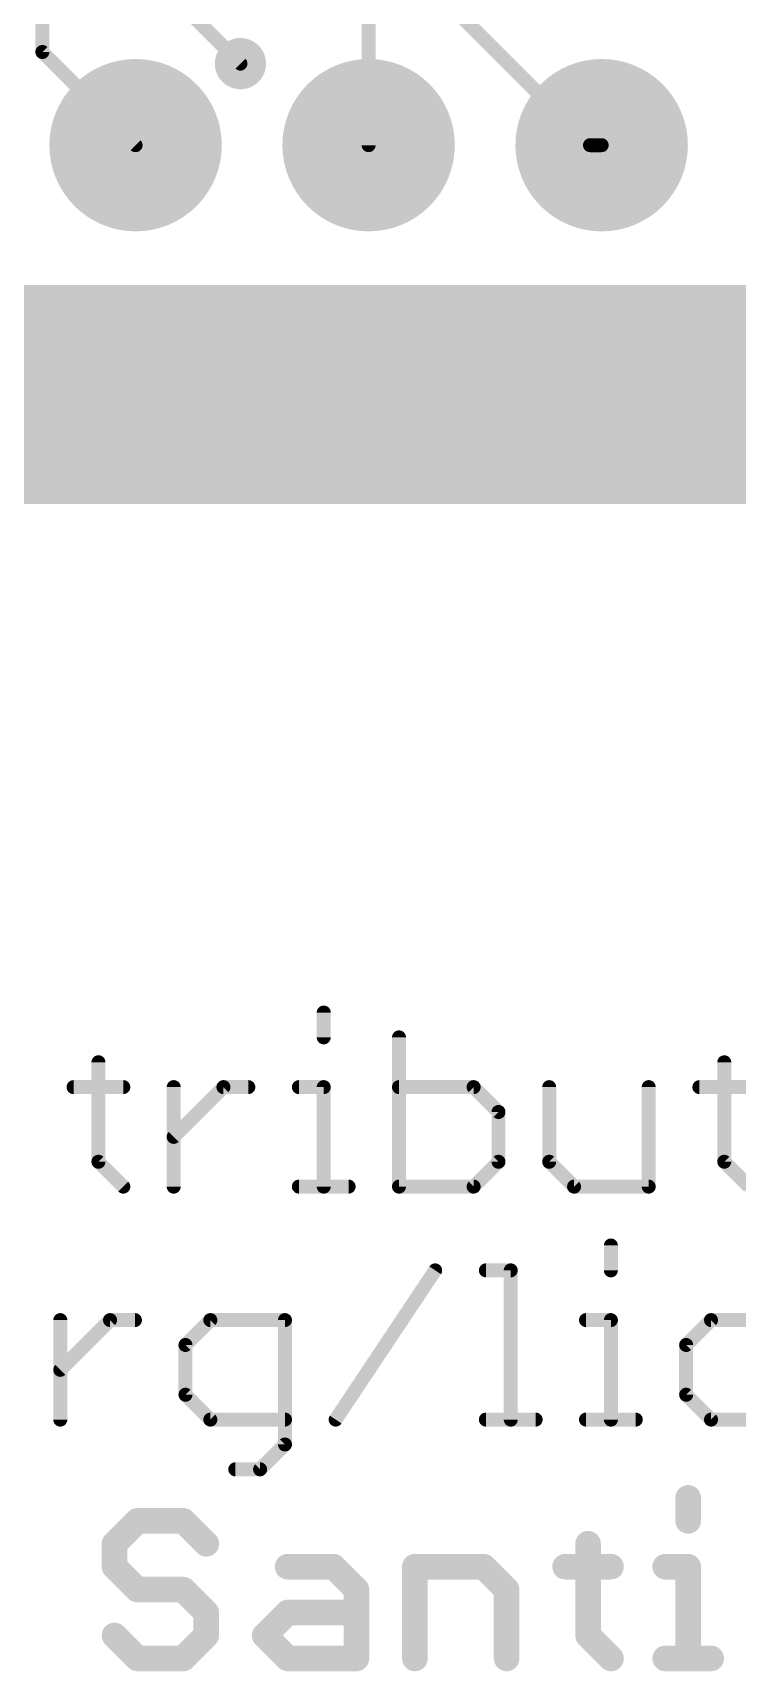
# Model space of a CAD drawing. Extents: x -34 to 73, y -65 to 31.
# Drawn here: x 24.28 to 31.96, y -12.83 to 5.04 of the extents above; entities that cross this region are included whole.
import ezdxf

# ---------------------------------------------------------------- set-up
doc = ezdxf.new("R2010")
doc.units = 0
for name, color, linetype in [('1', 12, 'CONTINUOUS'), ('16', 53, 'CONTINUOUS'), ('17', 254, 'CONTINUOUS'), ('18', 110, 'CONTINUOUS'), ('20', 53, 'CONTINUOUS'), ('21', 41, 'CONTINUOUS'), ('22', 40, 'CONTINUOUS'), ('51', 53, 'CONTINUOUS')]:
    doc.layers.add(name, color=color, linetype=linetype)

# ---------------------------------------------------------------- blocks, each defined once
blk = doc.blocks.new('RECT')
blk.add_solid([(-0.5, -0.5), (0.5, -0.5), (-0.5, 0.5), (0.5, 0.5)])
blk = doc.blocks.new('ROUNDP')
at = {"const_width": 0.5}
blk.add_lwpolyline([(0, -0.25, 1), (0, 0.25, 1), (0, -0.25)], format="xyb", dxfattribs=at)
blk = doc.blocks.new('ROUNDV')
at = {"const_width": 0.5}
blk.add_lwpolyline([(0, -0.25, 1), (0, 0.25, 1), (0, -0.25)], format="xyb", dxfattribs=at)

msp = doc.modelspace()

# ---------------------------------------------------------------- linework, layer by layer
at = {"layer": '1', "const_width": 0.1524}
for points in [[(24.384, 4.826), (24.384, 16.51)], [(27.432, 6.731), (30.353, 3.81)], [(24.765, 6.477), (26.543, 4.699)], [(27.94, 3.81), (27.94, 5.715)], [(25.4, 3.81), (24.384, 4.826)], [(30.353, 3.81), (30.48, 3.81)], [(0, 0), (44.45, 0)]]:
    msp.add_lwpolyline(points, dxfattribs=at)
at = {"layer": '1', "const_width": 0.0762}
for points in [[(24.3459, 4.826, 1), (24.4221, 4.826)], [(24.4109, 4.8529, 1), (24.3571, 4.7991)], [(26.5161, 4.6721, 1), (26.5699, 4.7259)], [(25.3731, 3.7831, 1), (25.4269, 3.8369)], [(27.9019, 3.81, 1), (27.9781, 3.81)], [(30.353, 3.8481, 1), (30.353, 3.7719)], [(30.3261, 3.7831, 1), (30.3799, 3.8369)], [(30.48, 3.7719, 1), (30.48, 3.8481)]]:
    msp.add_lwpolyline(points, format="xyb", dxfattribs=at)
at = {"layer": '16', "const_width": 0.1524}
msp.add_lwpolyline([(44.45, 0), (0, 0)], dxfattribs=at)
at = {"layer": '20', "const_width": 0.2032}
msp.add_lwpolyline([(9.779, 0), (41.91, 0)], dxfattribs=at)
at = {"layer": '21', "const_width": 0.254}
for points in [[(14.097, 2.159), (39.243, 2.159)], [(14.097, 2.032), (39.243, 2.032)], [(14.097, 1.778), (39.243, 1.778)], [(14.097, 1.524), (39.243, 1.524)], [(14.097, 1.27), (39.243, 1.27)], [(14.097, 1.016), (39.243, 1.016)], [(14.097, 0.762), (39.243, 0.762)], [(14.097, 0.508), (39.243, 0.508)], [(14.097, 0.254), (39.243, 0.254)], [(39.243, 0.127), (14.097, 0.127)]]:
    msp.add_lwpolyline(points, dxfattribs=at)
at = {"layer": '22', "const_width": 0.254}
for points in [[(39.243, 2.159), (13.97, 2.159)], [(39.243, 2.159), (13.97, 2.159)], [(13.97, 2.032), (39.243, 2.032)], [(13.97, 2.032), (39.243, 2.032)], [(13.97, 1.778), (39.243, 1.778)], [(13.97, 1.778), (39.243, 1.778)], [(13.97, 1.524), (39.243, 1.524)], [(13.97, 1.524), (39.243, 1.524)], [(13.97, 1.27), (39.243, 1.27)], [(13.97, 1.27), (39.243, 1.27)], [(13.97, 1.016), (39.243, 1.016)], [(13.97, 1.016), (39.243, 1.016)], [(13.97, 0.762), (39.243, 0.762)], [(13.97, 0.762), (39.243, 0.762)], [(13.97, 0.508), (39.243, 0.508)], [(13.97, 0.508), (39.243, 0.508)], [(13.97, 0.254), (39.243, 0.254)], [(13.97, 0.254), (39.243, 0.254)], [(13.97, 0.254), (39.243, 0.254)], [(13.97, 0.254), (39.243, 0.254)]]:
    msp.add_lwpolyline(points, dxfattribs=at)
at = {"layer": '51'}
for points, const_width in [([(27.4507, -5.6456), (27.4507, -5.9168)], 0.1524), ([(28.271, -5.9168), (28.271, -7.5438)], 0.1524), ([(24.995, -6.188), (24.995, -7.2726)], 0.1524), ([(31.8165, -6.188), (31.8165, -7.2726)], 0.1524), ([(24.7238, -6.4591), (25.2662, -6.4591)], 0.1524), ([(25.8153, -7.5438), (25.8153, -6.4591)], 0.1524), ([(25.8153, -7.0015), (26.3576, -6.4591)], 0.1524), ([(26.3576, -6.4591), (26.6288, -6.4591)], 0.1524), ([(27.1796, -6.4591), (27.4507, -6.4591)], 0.1524), ([(27.4507, -6.4591), (27.4507, -7.5438)], 0.1524), ([(29.0845, -6.4591), (28.271, -6.4591)], 0.1524), ([(29.3557, -6.7303), (29.0845, -6.4591)], 0.1524), ([(29.9082, -6.4591), (29.9082, -7.2726)], 0.1524), ([(30.9928, -7.5438), (30.9928, -6.4591)], 0.1524), ([(31.5453, -6.4591), (32.0876, -6.4591)], 0.1524), ([(29.3557, -7.2726), (29.3557, -6.7303)], 0.1524), ([(24.995, -7.2726), (25.2662, -7.5438)], 0.1524), ([(29.0845, -7.5438), (29.3557, -7.2726)], 0.1524), ([(29.9082, -7.2726), (30.1793, -7.5438)], 0.1524), ([(31.8165, -7.2726), (32.0876, -7.5438)], 0.1524), ([(27.1796, -7.5438), (27.7219, -7.5438)], 0.1524), ([(28.271, -7.5438), (29.0845, -7.5438)], 0.1524), ([(30.1793, -7.5438), (30.9928, -7.5438)], 0.1524), ([(30.5806, -8.1856), (30.5806, -8.4568)], 0.1524), ([(27.5808, -10.0838), (28.6655, -8.4568)], 0.1524), ([(29.218, -8.4568), (29.4891, -8.4568)], 0.1524), ([(29.4891, -8.4568), (29.4891, -10.0838)], 0.1524), ([(24.5794, -10.0838), (24.5794, -8.9991)], 0.1524), ([(24.5794, -9.5415), (25.1217, -8.9991)], 0.1524), ([(25.1217, -8.9991), (25.3929, -8.9991)], 0.1524), ([(26.2148, -8.9991), (25.9437, -9.2703)], 0.1524), ([(27.0283, -8.9991), (26.2148, -8.9991)], 0.1524), ([(27.0283, -10.355), (27.0283, -8.9991)], 0.1524), ([(30.3094, -8.9991), (30.5806, -8.9991)], 0.1524), ([(30.5806, -8.9991), (30.5806, -10.0838)], 0.1524), ([(31.672, -8.9991), (31.4009, -9.2703)], 0.1524), ([(32.4855, -8.9991), (31.672, -8.9991)], 0.1524), ([(25.9437, -9.2703), (25.9437, -9.8126)], 0.1524), ([(31.4009, -9.2703), (31.4009, -9.8126)], 0.1524), ([(25.9437, -9.8126), (26.2148, -10.0838)], 0.1524), ([(31.4009, -9.8126), (31.672, -10.0838)], 0.1524), ([(26.2148, -10.0838), (27.0283, -10.0838)], 0.1524), ([(29.218, -10.0838), (29.7603, -10.0838)], 0.1524), ([(30.3094, -10.0838), (30.8517, -10.0838)], 0.1524), ([(31.672, -10.0838), (32.4855, -10.0838)], 0.1524), ([(26.7572, -10.6261), (27.0283, -10.355)], 0.1524), ([(26.486, -10.6261), (26.7572, -10.6261)], 0.1524), ([(31.423, -10.9374), (31.423, -11.1874)], 0.2794), ([(25.4201, -11.1874), (25.1701, -11.4374)], 0.2794), ([(25.92, -11.1874), (25.4201, -11.1874)], 0.2794), ([(26.17, -11.4374), (25.92, -11.1874)], 0.2794), ([(25.1701, -11.4374), (25.1701, -11.6874)], 0.2794), ([(30.3315, -11.4374), (30.3315, -12.4373)], 0.2794), ([(25.1701, -11.6874), (25.4201, -11.9374)], 0.2794), ([(27.0572, -11.6874), (27.5572, -11.6874)], 0.2794), ([(27.5572, -11.6874), (27.8072, -11.9374)], 0.2794), ([(28.4444, -12.6873), (28.4444, -11.6874)], 0.2794), ([(28.4444, -11.6874), (29.1943, -11.6874)], 0.2794), ([(29.1943, -11.6874), (29.4443, -11.9374)], 0.2794), ([(30.0816, -11.6874), (30.5815, -11.6874)], 0.2794), ([(31.173, -11.6874), (31.423, -11.6874)], 0.2794), ([(31.423, -11.6874), (31.423, -12.6873)], 0.2794), ([(25.4201, -11.9374), (25.92, -11.9374)], 0.2794), ([(25.92, -11.9374), (26.17, -12.1873)], 0.2794), ([(27.8072, -11.9374), (27.8072, -12.6873)], 0.2794), ([(29.4443, -11.9374), (29.4443, -12.6873)], 0.2794), ([(26.17, -12.1873), (26.17, -12.4373)], 0.2794), ([(26.8072, -12.4373), (27.0572, -12.1873)], 0.2794), ([(27.0572, -12.1873), (27.8072, -12.1873)], 0.2794), ([(25.4201, -12.6873), (25.1701, -12.4373)], 0.2794), ([(26.17, -12.4373), (25.92, -12.6873)], 0.2794), ([(27.0572, -12.6873), (26.8072, -12.4373)], 0.2794), ([(30.3315, -12.4373), (30.5815, -12.6873)], 0.2794), ([(25.92, -12.6873), (25.4201, -12.6873)], 0.2794), ([(27.8072, -12.6873), (27.0572, -12.6873)], 0.2794), ([(31.173, -12.6873), (31.673, -12.6873)], 0.2794)]:
    msp.add_lwpolyline(points, dxfattribs=dict(at, const_width=const_width))
for points, const_width in [([(27.4888, -5.6456, 1), (27.4126, -5.6456)], 0.0762), ([(27.4126, -5.9168, 1), (27.4888, -5.9168)], 0.0762), ([(28.3091, -5.9168, 1), (28.2329, -5.9168)], 0.0762), ([(25.0331, -6.188, 1), (24.9569, -6.188)], 0.0762), ([(31.8546, -6.188, 1), (31.7784, -6.188)], 0.0762), ([(24.7238, -6.421, 1), (24.7238, -6.4972)], 0.0762), ([(25.2662, -6.4972, 1), (25.2662, -6.421)], 0.0762), ([(25.8534, -6.4591, 1), (25.7772, -6.4591)], 0.0762), ([(26.3576, -6.421, 1), (26.3576, -6.4972)], 0.0762), ([(26.3845, -6.4861, 1), (26.3306, -6.4322)], 0.0762), ([(26.6288, -6.4972, 1), (26.6288, -6.421)], 0.0762), ([(27.1796, -6.421, 1), (27.1796, -6.4972)], 0.0762), ([(27.4888, -6.4591, 1), (27.4126, -6.4591)], 0.0762), ([(27.4507, -6.4972, 1), (27.4507, -6.421)], 0.0762), ([(28.271, -6.421, 1), (28.271, -6.4972)], 0.0762), ([(29.1114, -6.4322, 1), (29.0575, -6.4861)], 0.0762), ([(29.0845, -6.4972, 1), (29.0845, -6.421)], 0.0762), ([(29.9463, -6.4591, 1), (29.8701, -6.4591)], 0.0762), ([(31.0309, -6.4591, 1), (30.9547, -6.4591)], 0.0762), ([(31.5453, -6.421, 1), (31.5453, -6.4972)], 0.0762), ([(29.3938, -6.7303, 1), (29.3176, -6.7303)], 0.0762), ([(29.3287, -6.7572, 1), (29.3826, -6.7034)], 0.0762), ([(25.7883, -6.9745, 1), (25.8422, -7.0284)], 0.0762), ([(25.0219, -7.2457, 1), (24.968, -7.2996)], 0.0762), ([(24.9569, -7.2726, 1), (25.0331, -7.2726)], 0.0762), ([(29.3176, -7.2726, 1), (29.3938, -7.2726)], 0.0762), ([(29.3826, -7.2996, 1), (29.3287, -7.2457)], 0.0762), ([(29.9351, -7.2457, 1), (29.8812, -7.2996)], 0.0762), ([(29.8701, -7.2726, 1), (29.9463, -7.2726)], 0.0762), ([(31.8434, -7.2457, 1), (31.7895, -7.2996)], 0.0762), ([(31.7784, -7.2726, 1), (31.8546, -7.2726)], 0.0762), ([(25.2392, -7.5707, 1), (25.2931, -7.5169)], 0.0762), ([(27.1796, -7.5057, 1), (27.1796, -7.5819)], 0.0762), ([(27.7219, -7.5819, 1), (27.7219, -7.5057)], 0.0762), ([(28.271, -7.5057, 1), (28.271, -7.5819)], 0.0762), ([(29.0576, -7.5169, 1), (29.1114, -7.5707)], 0.0762), ([(29.0845, -7.5819, 1), (29.0845, -7.5057)], 0.0762), ([(30.1793, -7.5057, 1), (30.1793, -7.5819)], 0.0762), ([(30.1524, -7.5707, 1), (30.2063, -7.5169)], 0.0762), ([(30.9928, -7.5819, 1), (30.9928, -7.5057)], 0.0762), ([(25.7772, -7.5438, 1), (25.8534, -7.5438)], 0.0762), ([(27.4126, -7.5438, 1), (27.4888, -7.5438)], 0.0762), ([(28.2329, -7.5438, 1), (28.3091, -7.5438)], 0.0762), ([(30.9547, -7.5438, 1), (31.0309, -7.5438)], 0.0762), ([(30.6187, -8.1856, 1), (30.5425, -8.1856)], 0.0762), ([(28.6972, -8.4779, 1), (28.6338, -8.4357)], 0.0762), ([(29.218, -8.4187, 1), (29.218, -8.4949)], 0.0762), ([(29.5272, -8.4568, 1), (29.451, -8.4568)], 0.0762), ([(29.4891, -8.4949, 1), (29.4891, -8.4187)], 0.0762), ([(30.5425, -8.4568, 1), (30.6187, -8.4568)], 0.0762), ([(24.6175, -8.9991, 1), (24.5413, -8.9991)], 0.0762), ([(25.1217, -8.961, 1), (25.1217, -9.0372)], 0.0762), ([(25.1486, -9.0261, 1), (25.0948, -8.9722)], 0.0762), ([(25.3929, -9.0372, 1), (25.3929, -8.961)], 0.0762), ([(26.2148, -8.961, 1), (26.2148, -9.0372)], 0.0762), ([(26.2418, -9.0261, 1), (26.1879, -8.9722)], 0.0762), ([(27.0664, -8.9991, 1), (26.9902, -8.9991)], 0.0762), ([(27.0283, -9.0372, 1), (27.0283, -8.961)], 0.0762), ([(30.3094, -8.961, 1), (30.3094, -9.0372)], 0.0762), ([(30.6187, -8.9991, 1), (30.5425, -8.9991)], 0.0762), ([(30.5806, -9.0372, 1), (30.5806, -8.961)], 0.0762), ([(31.672, -8.961, 1), (31.672, -9.0372)], 0.0762), ([(31.699, -9.0261, 1), (31.6451, -8.9722)], 0.0762), ([(25.9818, -9.2703, 1), (25.9056, -9.2703)], 0.0762), ([(25.9167, -9.2434, 1), (25.9706, -9.2972)], 0.0762), ([(31.439, -9.2703, 1), (31.3628, -9.2703)], 0.0762), ([(31.3739, -9.2434, 1), (31.4278, -9.2972)], 0.0762), ([(24.5524, -9.5145, 1), (24.6063, -9.5684)], 0.0762), ([(25.9706, -9.7857, 1), (25.9167, -9.8396)], 0.0762), ([(25.9056, -9.8126, 1), (25.9818, -9.8126)], 0.0762), ([(31.4278, -9.7857, 1), (31.3739, -9.8396)], 0.0762), ([(31.3628, -9.8126, 1), (31.439, -9.8126)], 0.0762), ([(24.5413, -10.0838, 1), (24.6175, -10.0838)], 0.0762), ([(26.2148, -10.0457, 1), (26.2148, -10.1219)], 0.0762), ([(26.1879, -10.1107, 1), (26.2418, -10.0569)], 0.0762), ([(27.0283, -10.1219, 1), (27.0283, -10.0457)], 0.0762), ([(27.5491, -10.0627, 1), (27.6125, -10.1049)], 0.0762), ([(29.218, -10.0457, 1), (29.218, -10.1219)], 0.0762), ([(29.451, -10.0838, 1), (29.5272, -10.0838)], 0.0762), ([(29.7603, -10.1219, 1), (29.7603, -10.0457)], 0.0762), ([(30.3094, -10.0457, 1), (30.3094, -10.1219)], 0.0762), ([(30.5425, -10.0838, 1), (30.6187, -10.0838)], 0.0762), ([(30.8517, -10.1219, 1), (30.8517, -10.0457)], 0.0762), ([(31.672, -10.0457, 1), (31.672, -10.1219)], 0.0762), ([(31.6451, -10.1107, 1), (31.699, -10.0569)], 0.0762), ([(26.9902, -10.355, 1), (27.0664, -10.355)], 0.0762), ([(27.0553, -10.3819, 1), (27.0014, -10.328)], 0.0762), ([(26.486, -10.588, 1), (26.486, -10.6642)], 0.0762), ([(26.7302, -10.5992, 1), (26.7841, -10.6531)], 0.0762), ([(26.7572, -10.6642, 1), (26.7572, -10.588)], 0.0762), ([(31.4928, -10.9374, 1), (31.3531, -10.9374)], 0.1397), ([(25.4201, -11.1176, 1), (25.4201, -11.2573)], 0.1397), ([(25.4695, -11.2368, 1), (25.3707, -11.138)], 0.1397), ([(25.9694, -11.138, 1), (25.8706, -11.2368)], 0.1397), ([(25.92, -11.2573, 1), (25.92, -11.1176)], 0.1397), ([(31.3531, -11.1874, 1), (31.4928, -11.1874)], 0.1397), ([(25.2399, -11.4374, 1), (25.1002, -11.4374)], 0.1397), ([(25.1207, -11.388, 1), (25.2195, -11.4868)], 0.1397), ([(26.1206, -11.4868, 1), (26.2194, -11.388)], 0.1397), ([(30.4014, -11.4374, 1), (30.2617, -11.4374)], 0.1397), ([(25.2195, -11.638, 1), (25.1207, -11.7368)], 0.1397), ([(27.0572, -11.6175, 1), (27.0572, -11.7572)], 0.1397), ([(27.6066, -11.638, 1), (27.5078, -11.7368)], 0.1397), ([(27.5572, -11.7572, 1), (27.5572, -11.6175)], 0.1397), ([(28.4444, -11.6175, 1), (28.4444, -11.7572)], 0.1397), ([(28.5143, -11.6874, 1), (28.3746, -11.6874)], 0.1397), ([(29.2437, -11.638, 1), (29.145, -11.7368)], 0.1397), ([(29.1943, -11.7572, 1), (29.1943, -11.6175)], 0.1397), ([(30.0816, -11.6175, 1), (30.0816, -11.7572)], 0.1397), ([(30.5815, -11.7572, 1), (30.5815, -11.6175)], 0.1397), ([(31.173, -11.6175, 1), (31.173, -11.7572)], 0.1397), ([(31.4928, -11.6874, 1), (31.3531, -11.6874)], 0.1397), ([(31.423, -11.7572, 1), (31.423, -11.6175)], 0.1397), ([(25.1002, -11.6874, 1), (25.2399, -11.6874)], 0.1397), ([(25.4201, -11.8675, 1), (25.4201, -12.0072)], 0.1397), ([(25.3707, -11.9868, 1), (25.4695, -11.888)], 0.1397), ([(25.9694, -11.888, 1), (25.8706, -11.9868)], 0.1397), ([(25.92, -12.0072, 1), (25.92, -11.8675)], 0.1397), ([(27.877, -11.9374, 1), (27.7373, -11.9374)], 0.1397), ([(27.7578, -11.9868, 1), (27.8566, -11.888)], 0.1397), ([(29.5142, -11.9374, 1), (29.3745, -11.9374)], 0.1397), ([(29.3949, -11.9868, 1), (29.4937, -11.888)], 0.1397), ([(26.2399, -12.1873, 1), (26.1002, -12.1873)], 0.1397), ([(26.1206, -12.2367, 1), (26.2194, -12.1379)], 0.1397), ([(27.0572, -12.1175, 1), (27.0572, -12.2572)], 0.1397), ([(27.1066, -12.2367, 1), (27.0078, -12.1379)], 0.1397), ([(27.8072, -12.2572, 1), (27.8072, -12.1175)], 0.1397), ([(25.2195, -12.3879, 1), (25.1207, -12.4867)], 0.1397), ([(26.2194, -12.4867, 1), (26.1206, -12.3879)], 0.1397), ([(26.8566, -12.3879, 1), (26.7579, -12.4867)], 0.1397), ([(26.7579, -12.3879, 1), (26.8566, -12.4867)], 0.1397), ([(30.3809, -12.3879, 1), (30.2821, -12.4867)], 0.1397), ([(26.1002, -12.4373, 1), (26.2399, -12.4373)], 0.1397), ([(30.2617, -12.4373, 1), (30.4014, -12.4373)], 0.1397), ([(25.4201, -12.6174, 1), (25.4201, -12.7572)], 0.1397), ([(25.3707, -12.7367, 1), (25.4695, -12.6379)], 0.1397), ([(25.8706, -12.6379, 1), (25.9694, -12.7367)], 0.1397), ([(25.92, -12.7572, 1), (25.92, -12.6174)], 0.1397), ([(27.0572, -12.6174, 1), (27.0572, -12.7572)], 0.1397), ([(27.0078, -12.7367, 1), (27.1066, -12.6379)], 0.1397), ([(27.7373, -12.6873, 1), (27.877, -12.6873)], 0.1397), ([(27.8072, -12.7572, 1), (27.8072, -12.6174)], 0.1397), ([(28.3746, -12.6873, 1), (28.5143, -12.6873)], 0.1397), ([(29.3745, -12.6873, 1), (29.5142, -12.6873)], 0.1397), ([(30.5321, -12.7367, 1), (30.6309, -12.6379)], 0.1397), ([(31.173, -12.6174, 1), (31.173, -12.7572)], 0.1397), ([(31.3531, -12.6873, 1), (31.4928, -12.6873)], 0.1397), ([(31.673, -12.7572, 1), (31.673, -12.6174)], 0.1397)]:
    msp.add_lwpolyline(points, format="xyb", dxfattribs=dict(at, const_width=const_width))

# ---------------------------------------------------------------- block references
at = {"layer": '17', "xscale": 1.8796, "yscale": 1.8796, "rotation": 90}
for p in [(25.4, 3.81), (25.4, 3.81), (27.94, 3.81), (27.94, 3.81), (30.48, 3.81), (30.48, 3.81), (25.4, 1.27), (25.4, 1.27), (27.94, 1.27), (27.94, 1.27), (30.48, 1.27), (30.48, 1.27)]:
    msp.add_blockref('ROUNDP', p, dxfattribs=at)
at = {"layer": '18', "xscale": 0.5588, "yscale": 0.5588}
msp.add_blockref('ROUNDV', (26.543, 4.699), dxfattribs=at)
msp.add_blockref('ROUNDV', (26.543, 4.699), dxfattribs=at)
at = {"layer": '51', "xscale": 0.508, "yscale": 0.508}
for p in [(25.4, 3.81), (27.94, 3.81), (30.48, 3.81), (25.4, 1.27), (27.94, 1.27), (30.48, 1.27)]:
    msp.add_blockref('RECT', p, dxfattribs=at)

doc.saveas('drawing.dxf')
